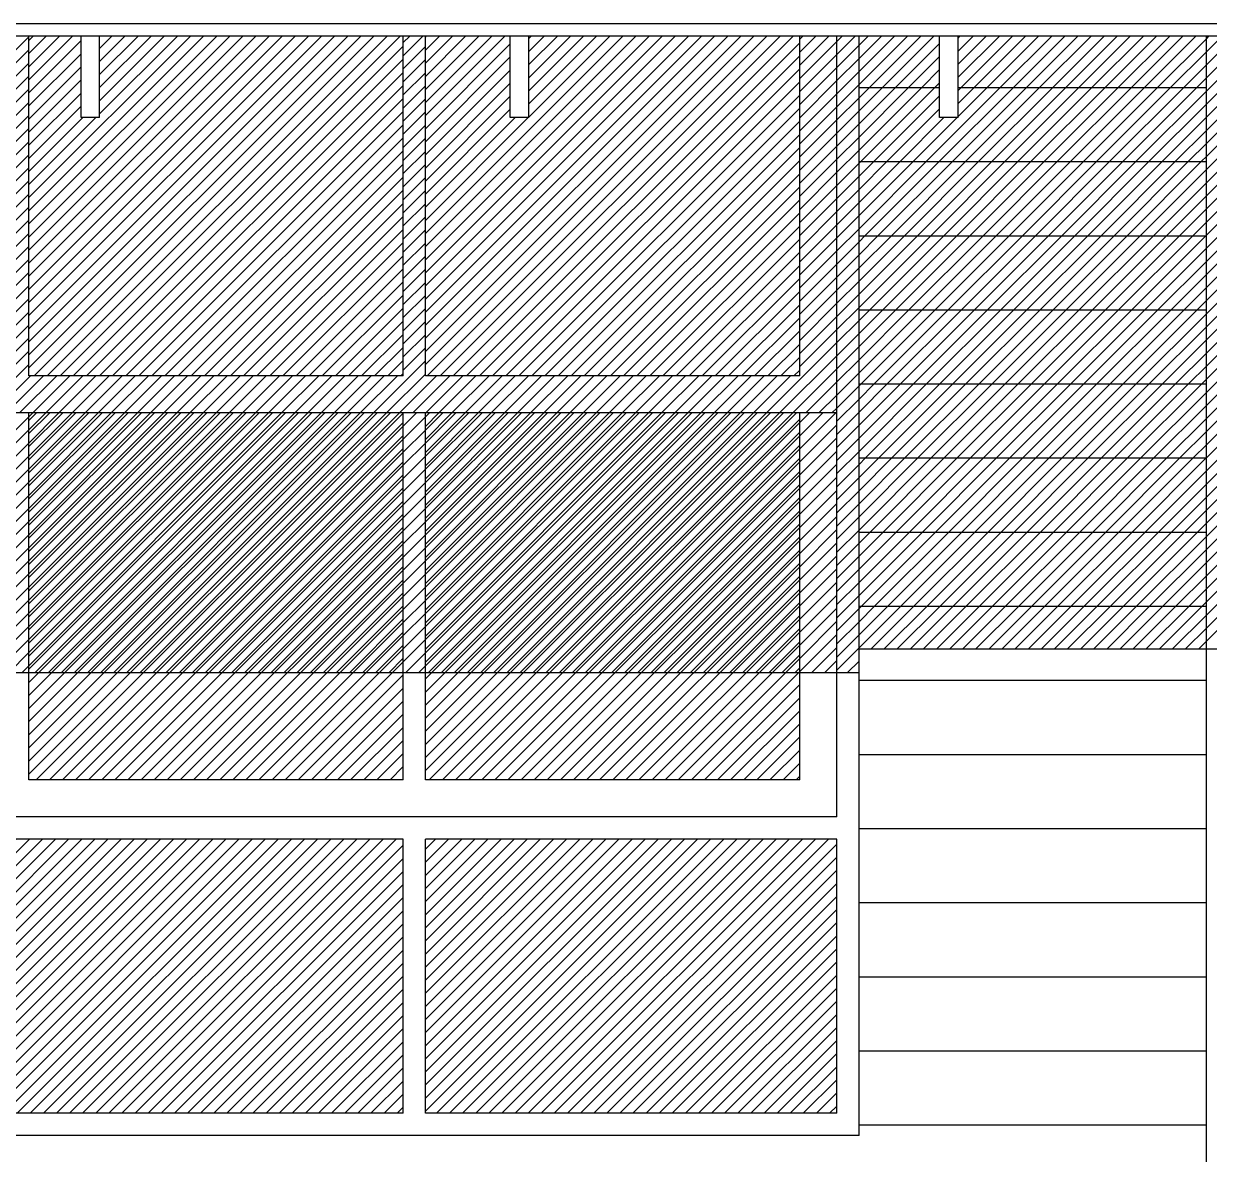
# Model space of a CAD drawing. Extents: x -7 to 226, y -20 to 32.
# Drawn here: x 162.669 to 164.268, y 7.69 to 9.216 of the extents above; entities that cross this region are included whole.
import ezdxf

# ---------------------------------------------------------------- set-up
doc = ezdxf.new("R2010")
doc.units = 0
doc.header["$LTSCALE"] = 20
doc.layers.get('0').update_dxf_attribs({"linetype": 'CONTINUOUS'})
for name, color, linetype in [('DIM', 244, 'CONTINUOUS'), ('MADEIRAME', 244, 'CONTINUOUS'), ('PAREDE', 250, 'CONTINUOUS'), ('TELHADO', 1, 'CONTINUOUS'), ('VIDROJAN', 252, 'CONTINUOUS'), ('VISTAP', 244, 'CONTINUOUS')]:
    doc.layers.add(name, color=color, linetype=linetype)

# ---------------------------------------------------------------- blocks, each defined once
blk = doc.blocks.new('*X106')
at = {"color": 0, "linetype": 'CONTINUOUS'}
for p, q in [((4.2081, -78.0107), (4.2581, -77.9607)), ((4.7631, -77.9861), (4.7895, -77.9596)), ((4.7631, -77.9684), (4.7719, -77.9596)), ((5.2981, -77.9637), (5.3022, -77.9596)), ((5.2981, -77.9814), (5.3199, -77.9596)), ((5.2981, -77.9991), (5.3375, -77.9596)), ((5.3481, -77.9668), (5.3552, -77.9596)), ((5.3481, -77.9844), (5.3729, -77.9596)), ((5.3781, -77.9721), (5.3906, -77.9596)), ((5.3781, -77.9898), (5.4083, -77.9596)), ((5.3781, -78.0075), (5.4259, -77.9596)), ((5.3781, -78.0252), (5.4436, -77.9596)), ((5.392, -78.0289), (5.4613, -77.9596)), ((5.4096, -78.029), (5.479, -77.9596)), ((5.5117, -77.9623), (5.5143, -77.9596)), ((5.5117, -77.9799), (5.532, -77.9596)), ((5.5117, -77.9976), (5.5497, -77.9596)), ((5.5117, -78.0153), (5.5674, -77.9596)), ((5.5157, -78.029), (5.585, -77.9596)), ((5.5334, -78.029), (5.6027, -77.9596)), ((5.551, -78.029), (5.6204, -77.9596)), ((5.5687, -78.029), (5.6381, -77.9596)), ((5.5864, -78.029), (5.6557, -77.9596)), ((5.6041, -78.029), (5.6734, -77.9596)), ((5.6217, -78.029), (5.6911, -77.9596)), ((5.6394, -78.029), (5.7088, -77.9596)), ((5.6571, -78.029), (5.7265, -77.9596)), ((5.6748, -78.029), (5.7441, -77.9596)), ((5.6924, -78.029), (5.7618, -77.9596)), ((5.7101, -78.029), (5.7795, -77.9596)), ((5.7278, -78.029), (5.7972, -77.9596)), ((5.7455, -78.029), (5.8148, -77.9596)), ((5.7631, -78.029), (5.8325, -77.9596)), ((5.8472, -77.9627), (5.8502, -77.9596)), ((5.8472, -77.9803), (5.8679, -77.9596)), ((5.8472, -77.998), (5.8856, -77.9596)), ((4.7631, -78.0038), (4.7931, -77.9738)), ((5.2981, -78.0168), (5.3481, -77.9668)), ((5.3481, -78.0021), (5.3781, -77.9721)), ((5.4273, -78.029), (5.4867, -77.9696)), ((5.7808, -78.029), (5.8472, -77.9627)), ((5.8472, -78.0157), (5.8972, -77.9657)), ((4.2081, -78.0284), (4.2581, -77.9784)), ((4.7631, -78.0214), (4.7931, -77.9914)), ((5.2981, -78.0344), (5.3481, -77.9844)), ((5.3481, -78.0198), (5.3781, -77.9898)), ((5.445, -78.029), (5.4867, -77.9873)), ((5.7985, -78.029), (5.8472, -77.9803)), ((5.8472, -78.0334), (5.8972, -77.9834)), ((4.2081, -78.0461), (4.2581, -77.9961)), ((4.7631, -78.0391), (4.7931, -78.0091)), ((5.2981, -78.0521), (5.3481, -78.0021)), ((5.3481, -78.0375), (5.3781, -78.0075)), ((5.4627, -78.029), (5.4867, -78.0049)), ((5.8162, -78.029), (5.8472, -77.998)), ((5.8472, -78.0511), (5.8972, -78.0011)), ((4.2081, -78.0638), (4.2581, -78.0138)), ((5.2981, -78.0698), (5.3481, -78.0198)), ((5.3481, -78.0552), (5.3781, -78.0252)), ((5.4803, -78.029), (5.4867, -78.0226)), ((5.8338, -78.029), (5.8472, -78.0157)), ((5.8472, -78.0687), (5.8972, -78.0187)), ((4.2081, -78.0815), (4.2581, -78.0315)), ((4.7631, -78.0568), (4.7931, -78.0268)), ((5.2981, -78.0875), (5.3481, -78.0375)), ((5.3781, -78.0428), (5.392, -78.0289)), ((5.3781, -78.0605), (5.4096, -78.029)), ((5.3781, -78.0782), (5.4273, -78.029)), ((5.3781, -78.0959), (5.445, -78.029)), ((5.3781, -78.1135), (5.4627, -78.029)), ((5.3804, -78.1289), (5.4803, -78.029)), ((5.398, -78.1289), (5.4867, -78.0403)), ((5.4687, -78.129), (5.5687, -78.029)), ((5.4864, -78.129), (5.5864, -78.029)), ((5.5041, -78.129), (5.6041, -78.029)), ((5.5117, -78.033), (5.5157, -78.029)), ((5.5117, -78.0507), (5.5334, -78.029)), ((5.5117, -78.0683), (5.551, -78.029)), ((5.5218, -78.129), (5.6217, -78.029)), ((5.5394, -78.129), (5.6394, -78.029)), ((5.5571, -78.129), (5.6571, -78.029)), ((5.5748, -78.129), (5.6748, -78.029)), ((5.5925, -78.129), (5.6924, -78.029)), ((5.6101, -78.129), (5.7101, -78.029)), ((5.6278, -78.129), (5.7278, -78.029)), ((5.6455, -78.129), (5.7455, -78.029)), ((5.6632, -78.129), (5.7631, -78.029)), ((5.6808, -78.129), (5.7808, -78.029)), ((5.6985, -78.129), (5.7985, -78.029)), ((5.7162, -78.129), (5.8162, -78.029)), ((5.7339, -78.129), (5.8338, -78.029)), ((5.7515, -78.129), (5.8472, -78.0334)), ((5.8472, -78.0864), (5.8972, -78.0364)), ((4.2081, -78.0991), (4.2581, -78.0491)), ((4.7631, -78.0745), (4.7931, -78.0445)), ((5.2981, -78.1052), (5.3481, -78.0552)), ((5.3481, -78.0728), (5.3781, -78.0428)), ((5.7692, -78.129), (5.8472, -78.0511)), ((5.8472, -78.1041), (5.8972, -78.0541)), ((4.2081, -78.1168), (4.2581, -78.0668)), ((4.7631, -78.0921), (4.7931, -78.0621)), ((5.2981, -78.1228), (5.3481, -78.0728)), ((5.3481, -78.0905), (5.3781, -78.0605)), ((5.4157, -78.129), (5.4867, -78.058)), ((5.4334, -78.129), (5.4927, -78.0696)), ((5.4511, -78.129), (5.5104, -78.0696)), ((5.7869, -78.129), (5.8472, -78.0687)), ((5.8472, -78.1218), (5.8972, -78.0718)), ((4.2081, -78.1345), (4.2581, -78.0845)), ((4.7631, -78.1098), (4.7931, -78.0798)), ((5.3481, -78.1082), (5.3781, -78.0782)), ((5.8046, -78.129), (5.8472, -78.0864)), ((4.2081, -78.1522), (4.2581, -78.1022)), ((4.7631, -78.1275), (4.7931, -78.0975)), ((5.2981, -78.1405), (5.3481, -78.0905)), ((5.3481, -78.1259), (5.3781, -78.0959)), ((5.8222, -78.129), (5.8472, -78.1041)), ((5.8472, -78.1394), (5.8972, -78.0894)), ((4.2081, -78.1698), (4.2581, -78.1198)), ((4.7631, -78.1452), (4.7931, -78.1152)), ((5.2981, -78.1582), (5.3481, -78.1082)), ((5.3481, -78.1435), (5.3781, -78.1135)), ((5.8472, -78.1571), (5.8972, -78.1071)), ((4.7631, -78.1629), (4.7931, -78.1329)), ((5.2981, -78.1759), (5.3481, -78.1259)), ((5.3481, -78.1612), (5.3781, -78.1312)), ((5.3781, -78.1312), (5.3804, -78.1289)), ((5.3781, -78.1489), (5.398, -78.1289)), ((5.3781, -78.1666), (5.4157, -78.129)), ((5.3781, -78.1843), (5.4334, -78.129)), ((5.3781, -78.2019), (5.4511, -78.129)), ((5.3781, -78.2196), (5.4687, -78.129)), ((5.3864, -78.2289), (5.4864, -78.129)), ((5.4041, -78.2289), (5.5041, -78.129)), ((5.4218, -78.229), (5.5218, -78.129)), ((5.4395, -78.229), (5.5394, -78.129)), ((5.4571, -78.229), (5.5571, -78.129)), ((5.4748, -78.229), (5.5748, -78.129)), ((5.4925, -78.229), (5.5925, -78.129)), ((5.5102, -78.229), (5.6101, -78.129)), ((5.5278, -78.229), (5.6278, -78.129)), ((5.5455, -78.229), (5.6455, -78.129)), ((5.5632, -78.229), (5.6632, -78.129)), ((5.5808, -78.229), (5.6808, -78.129)), ((5.5985, -78.229), (5.6985, -78.129)), ((5.6162, -78.229), (5.7162, -78.129)), ((5.6339, -78.229), (5.7339, -78.129)), ((5.6515, -78.229), (5.7515, -78.129)), ((5.6692, -78.229), (5.7692, -78.129)), ((5.6869, -78.229), (5.7869, -78.129)), ((5.7046, -78.229), (5.8046, -78.129)), ((5.7222, -78.229), (5.8222, -78.129)), ((5.7399, -78.229), (5.8399, -78.129)), ((5.8399, -78.129), (5.8472, -78.1218)), ((5.8472, -78.1748), (5.8972, -78.1248)), ((4.2081, -78.1875), (4.2581, -78.1375)), ((4.7631, -78.1805), (4.7931, -78.1505)), ((5.2981, -78.1935), (5.3481, -78.1435)), ((5.3481, -78.1789), (5.3781, -78.1489)), ((5.7576, -78.229), (5.8472, -78.1394)), ((5.8472, -78.1925), (5.8972, -78.1425)), ((4.2081, -78.2052), (4.2581, -78.1552)), ((4.7631, -78.1982), (4.7931, -78.1682)), ((5.2981, -78.2112), (5.3481, -78.1612)), ((5.3481, -78.1966), (5.3781, -78.1666)), ((5.7753, -78.229), (5.8472, -78.1571)), ((5.8472, -78.2102), (5.8972, -78.1602)), ((4.2081, -78.2229), (4.2581, -78.1729)), ((5.2981, -78.2289), (5.3481, -78.1789)), ((5.3481, -78.2143), (5.3781, -78.1843)), ((5.7929, -78.229), (5.8472, -78.1748)), ((5.8472, -78.2278), (5.8972, -78.1778)), ((4.2081, -78.2406), (4.2581, -78.1906)), ((4.7631, -78.2159), (4.7931, -78.1859)), ((5.2981, -78.2466), (5.3481, -78.1966)), ((5.8106, -78.229), (5.8472, -78.1925)), ((5.8472, -78.2455), (5.8972, -78.1955)), ((4.2081, -78.2582), (4.2581, -78.2082)), ((4.7631, -78.2336), (4.7931, -78.2036)), ((5.2981, -78.2643), (5.3481, -78.2143)), ((5.3481, -78.2319), (5.3781, -78.2019)), ((5.8283, -78.229), (5.8472, -78.2102)), ((5.8472, -78.2632), (5.8972, -78.2132)), ((4.2081, -78.2759), (4.2581, -78.2259)), ((4.7631, -78.2512), (4.7931, -78.2212)), ((5.2981, -78.2819), (5.3481, -78.2319)), ((5.3481, -78.2496), (5.3781, -78.2196)), ((5.3781, -78.2373), (5.3864, -78.2289)), ((5.3781, -78.255), (5.4041, -78.2289)), ((5.3781, -78.2726), (5.4218, -78.229)), ((5.3781, -78.2903), (5.4395, -78.229)), ((5.3781, -78.308), (5.4571, -78.229)), ((5.3781, -78.3257), (5.4748, -78.229)), ((5.3925, -78.3289), (5.4925, -78.229)), ((5.4102, -78.329), (5.5102, -78.229)), ((5.4278, -78.329), (5.5278, -78.229)), ((5.4455, -78.329), (5.5455, -78.229)), ((5.4632, -78.329), (5.5632, -78.229)), ((5.4809, -78.329), (5.5808, -78.229)), ((5.4985, -78.329), (5.5985, -78.229)), ((5.5162, -78.329), (5.6162, -78.229)), ((5.5339, -78.329), (5.6339, -78.229)), ((5.5516, -78.329), (5.6515, -78.229)), ((5.5692, -78.329), (5.6692, -78.229)), ((5.5869, -78.329), (5.6869, -78.229)), ((5.6046, -78.329), (5.7046, -78.229)), ((5.6223, -78.329), (5.7222, -78.229)), ((5.6399, -78.329), (5.7399, -78.229)), ((5.6576, -78.329), (5.7576, -78.229)), ((5.6753, -78.329), (5.7753, -78.229)), ((5.693, -78.329), (5.7929, -78.229)), ((5.7106, -78.329), (5.8106, -78.229)), ((5.7283, -78.329), (5.8283, -78.229)), ((5.746, -78.329), (5.846, -78.229)), ((5.846, -78.229), (5.8472, -78.2278)), ((5.8472, -78.2809), (5.8972, -78.2309)), ((4.2081, -78.2936), (4.2581, -78.2436)), ((4.7631, -78.2689), (4.7931, -78.2389)), ((5.3481, -78.2673), (5.3781, -78.2373)), ((5.7637, -78.329), (5.8472, -78.2455)), ((5.8472, -78.2985), (5.8972, -78.2485)), ((4.2081, -78.3113), (4.2581, -78.2613)), ((4.7631, -78.2866), (4.7931, -78.2566)), ((5.2981, -78.2996), (5.3481, -78.2496)), ((5.3481, -78.285), (5.3781, -78.255)), ((5.7813, -78.329), (5.8472, -78.2632)), ((4.2081, -78.3289), (4.2581, -78.2789)), ((4.7631, -78.3043), (4.7931, -78.2743)), ((5.2981, -78.3173), (5.3481, -78.2673)), ((5.3481, -78.3026), (5.3781, -78.2726)), ((5.799, -78.329), (5.8472, -78.2809)), ((5.8472, -78.3162), (5.8972, -78.2662)), ((4.2081, -78.3466), (4.2581, -78.2966)), ((4.7631, -78.322), (4.7931, -78.292)), ((5.2981, -78.335), (5.3481, -78.285)), ((5.3481, -78.3203), (5.3781, -78.2903)), ((5.8472, -78.3339), (5.8972, -78.2839)), ((4.7631, -78.3396), (4.7931, -78.3096)), ((5.2981, -78.3526), (5.3481, -78.3026)), ((5.3481, -78.338), (5.3781, -78.308)), ((5.8167, -78.329), (5.8472, -78.2985)), ((5.8472, -78.3516), (5.8972, -78.3016)), ((4.2081, -78.3643), (4.2581, -78.3143)), ((4.7631, -78.3573), (4.7931, -78.3273)), ((5.2981, -78.3703), (5.3481, -78.3203)), ((5.3481, -78.3557), (5.3781, -78.3257)), ((5.3781, -78.3433), (5.3925, -78.3289)), ((5.3781, -78.361), (5.4102, -78.329)), ((5.3781, -78.3787), (5.4278, -78.329)), ((5.3781, -78.3964), (5.4455, -78.329)), ((5.3781, -78.4141), (5.4632, -78.329)), ((5.3809, -78.4289), (5.4809, -78.329)), ((5.3986, -78.4289), (5.4985, -78.329)), ((5.4162, -78.429), (5.5162, -78.329)), ((5.4339, -78.429), (5.5339, -78.329)), ((5.4516, -78.429), (5.5516, -78.329)), ((5.4693, -78.429), (5.5692, -78.329)), ((5.4869, -78.429), (5.5869, -78.329)), ((5.5046, -78.429), (5.6046, -78.329)), ((5.5223, -78.429), (5.6223, -78.329)), ((5.54, -78.429), (5.6399, -78.329)), ((5.5576, -78.429), (5.6576, -78.329)), ((5.5753, -78.429), (5.6753, -78.329)), ((5.593, -78.429), (5.693, -78.329)), ((5.6107, -78.429), (5.7106, -78.329)), ((5.6283, -78.429), (5.7283, -78.329)), ((5.646, -78.429), (5.746, -78.329)), ((5.6637, -78.429), (5.7637, -78.329)), ((5.6814, -78.429), (5.7813, -78.329)), ((5.699, -78.429), (5.799, -78.329)), ((5.7167, -78.429), (5.8167, -78.329)), ((5.7344, -78.429), (5.8344, -78.329)), ((5.8344, -78.329), (5.8472, -78.3162)), ((5.8472, -78.3693), (5.8972, -78.3193)), ((4.2081, -78.382), (4.2581, -78.332)), ((4.7631, -78.375), (4.7931, -78.345)), ((5.2981, -78.388), (5.3481, -78.338)), ((5.3481, -78.3733), (5.3781, -78.3433)), ((5.752, -78.429), (5.8472, -78.3339)), ((5.8472, -78.3869), (5.8972, -78.3369)), ((4.2081, -78.3997), (4.2581, -78.3497)), ((5.2981, -78.4057), (5.3481, -78.3557)), ((5.3481, -78.391), (5.3781, -78.361)), ((5.7697, -78.429), (5.8472, -78.3516)), ((5.8472, -78.4046), (5.8972, -78.3546)), ((4.2081, -78.4173), (4.2581, -78.3673)), ((4.7631, -78.3927), (4.7931, -78.3627)), ((5.2532, -78.4682), (5.3481, -78.3733)), ((5.7874, -78.429), (5.8472, -78.3693)), ((5.8472, -78.4223), (5.8972, -78.3723)), ((4.2081, -78.435), (4.2581, -78.385)), ((4.7631, -78.4103), (4.7931, -78.3803)), ((5.2709, -78.4682), (5.3481, -78.391)), ((5.3481, -78.4087), (5.3781, -78.3787)), ((5.8051, -78.429), (5.8472, -78.3869)), ((5.8472, -78.44), (5.8972, -78.39)), ((4.2081, -78.4527), (4.2581, -78.4027)), ((4.7229, -78.4682), (4.7931, -78.398)), ((5.2886, -78.4682), (5.3481, -78.4087)), ((5.3481, -78.4264), (5.3781, -78.3964)), ((5.8227, -78.429), (5.8472, -78.4046)), ((5.8472, -78.4576), (5.8972, -78.4076)), ((4.2102, -78.4682), (4.2602, -78.4182)), ((4.2279, -78.4682), (4.2779, -78.4182)), ((4.2456, -78.4682), (4.2956, -78.4182)), ((4.2633, -78.4682), (4.3133, -78.4182)), ((4.2809, -78.4682), (4.3309, -78.4182)), ((4.2986, -78.4682), (4.3486, -78.4182)), ((4.3163, -78.4682), (4.3663, -78.4182)), ((4.334, -78.4682), (4.384, -78.4182)), ((4.3516, -78.4682), (4.4016, -78.4182)), ((4.3693, -78.4682), (4.4193, -78.4182)), ((4.387, -78.4682), (4.437, -78.4182)), ((4.4047, -78.4682), (4.4547, -78.4182)), ((4.4223, -78.4682), (4.4723, -78.4182)), ((4.44, -78.4682), (4.49, -78.4182)), ((4.4577, -78.4682), (4.5077, -78.4182)), ((4.4754, -78.4682), (4.5254, -78.4182)), ((4.4931, -78.4682), (4.5431, -78.4182)), ((4.5107, -78.4682), (4.5607, -78.4182)), ((4.5284, -78.4682), (4.5784, -78.4182)), ((4.5461, -78.4682), (4.5961, -78.4182)), ((4.5638, -78.4682), (4.6138, -78.4182)), ((4.5814, -78.4682), (4.6314, -78.4182)), ((4.5991, -78.4682), (4.6491, -78.4182)), ((4.6168, -78.4682), (4.6668, -78.4182)), ((4.6345, -78.4682), (4.6845, -78.4182)), ((4.6522, -78.4682), (4.7022, -78.4182)), ((4.6698, -78.4682), (4.7198, -78.4182)), ((4.6875, -78.4682), (4.7375, -78.4182)), ((4.7052, -78.4682), (4.7552, -78.4182)), ((4.7405, -78.4682), (4.7931, -78.4157)), ((4.7582, -78.4682), (4.8082, -78.4182)), ((4.7759, -78.4682), (4.8259, -78.4182)), ((4.7936, -78.4682), (4.8436, -78.4182)), ((4.8113, -78.4682), (4.8613, -78.4182)), ((4.8289, -78.4682), (4.8789, -78.4182)), ((4.8466, -78.4682), (4.8966, -78.4182)), ((4.8643, -78.4682), (4.9143, -78.4182)), ((4.882, -78.4682), (4.932, -78.4182)), ((4.8996, -78.4682), (4.9496, -78.4182)), ((4.9173, -78.4682), (4.9673, -78.4182)), ((4.935, -78.4682), (4.985, -78.4182)), ((4.9527, -78.4682), (5.0027, -78.4182)), ((4.9704, -78.4682), (5.0204, -78.4182)), ((4.988, -78.4682), (5.038, -78.4182)), ((5.0057, -78.4682), (5.0557, -78.4182)), ((5.0234, -78.4682), (5.0734, -78.4182)), ((5.0411, -78.4682), (5.0911, -78.4182)), ((5.0587, -78.4682), (5.1087, -78.4182)), ((5.0764, -78.4682), (5.1264, -78.4182)), ((5.0941, -78.4682), (5.1441, -78.4182)), ((5.1118, -78.4682), (5.1618, -78.4182)), ((5.1295, -78.4682), (5.1795, -78.4182)), ((5.1471, -78.4682), (5.1971, -78.4182)), ((5.1648, -78.4682), (5.2148, -78.4182)), ((5.1825, -78.4682), (5.2325, -78.4182)), ((5.2002, -78.4682), (5.2502, -78.4182)), ((5.2178, -78.4682), (5.2678, -78.4182)), ((5.2355, -78.4682), (5.2855, -78.4182)), ((5.3481, -78.4441), (5.3781, -78.4141)), ((5.8404, -78.429), (5.8472, -78.4223)), ((5.3062, -78.4682), (5.3481, -78.4264)), ((5.3481, -78.4617), (5.3781, -78.4317)), ((5.3781, -78.4317), (5.3809, -78.4289)), ((5.3781, -78.4494), (5.3986, -78.4289)), ((5.3781, -78.4671), (5.4162, -78.429)), ((5.3781, -78.4848), (5.4339, -78.429)), ((5.3781, -78.5024), (5.4516, -78.429)), ((5.3781, -78.5201), (5.4693, -78.429)), ((5.387, -78.5289), (5.4869, -78.429)), ((5.4046, -78.5289), (5.5046, -78.429)), ((5.4223, -78.529), (5.5223, -78.429)), ((5.44, -78.529), (5.54, -78.429)), ((5.4576, -78.529), (5.5576, -78.429)), ((5.4753, -78.529), (5.5753, -78.429)), ((5.493, -78.529), (5.593, -78.429)), ((5.5107, -78.529), (5.6107, -78.429)), ((5.5283, -78.529), (5.6283, -78.429)), ((5.546, -78.529), (5.646, -78.429)), ((5.5637, -78.529), (5.6637, -78.429)), ((5.5814, -78.529), (5.6814, -78.429)), ((5.599, -78.529), (5.699, -78.429)), ((5.6167, -78.529), (5.7167, -78.429)), ((5.6344, -78.529), (5.7344, -78.429)), ((5.6521, -78.529), (5.752, -78.429)), ((5.6697, -78.529), (5.7697, -78.429)), ((5.6874, -78.529), (5.7874, -78.429)), ((5.7051, -78.529), (5.8051, -78.429)), ((5.7228, -78.529), (5.8227, -78.429)), ((5.7404, -78.529), (5.8404, -78.429)), ((5.7581, -78.529), (5.8472, -78.44)), ((5.8472, -78.4753), (5.8972, -78.4253)), ((5.3239, -78.4682), (5.3481, -78.4441)), ((5.3481, -78.4794), (5.3781, -78.4494)), ((5.8472, -78.493), (5.8972, -78.443)), ((4.2581, -78.8093), (4.5991, -78.4682)), ((4.2581, -78.7916), (4.5814, -78.4682)), ((4.2581, -78.7739), (4.5638, -78.4682)), ((4.2581, -78.7562), (4.5461, -78.4682)), ((4.2581, -78.7386), (4.5284, -78.4682)), ((4.2581, -78.7209), (4.5107, -78.4682)), ((4.2581, -78.7032), (4.4931, -78.4682)), ((4.2581, -78.6855), (4.4754, -78.4682)), ((4.2581, -78.6679), (4.4577, -78.4682)), ((4.2581, -78.6502), (4.44, -78.4682)), ((4.2581, -78.6325), (4.4223, -78.4682)), ((4.2581, -78.6148), (4.4047, -78.4682)), ((4.2581, -78.5971), (4.387, -78.4682)), ((4.2581, -78.5795), (4.3693, -78.4682)), ((4.2581, -78.5618), (4.3516, -78.4682)), ((4.2581, -78.5441), (4.334, -78.4682)), ((4.2581, -78.5264), (4.3163, -78.4682)), ((4.2581, -78.5088), (4.2986, -78.4682)), ((4.2581, -78.4911), (4.2809, -78.4682)), ((4.2581, -78.4734), (4.2633, -78.4682)), ((4.2663, -78.8188), (4.6168, -78.4682)), ((4.2839, -78.8188), (4.6345, -78.4682)), ((4.3016, -78.8188), (4.6522, -78.4682)), ((4.3193, -78.8188), (4.6698, -78.4682)), ((4.337, -78.8188), (4.6875, -78.4682)), ((4.3546, -78.8188), (4.7052, -78.4682)), ((4.3723, -78.8188), (4.7229, -78.4682)), ((4.39, -78.8188), (4.7405, -78.4682)), ((4.4077, -78.8188), (4.7582, -78.4682)), ((4.7931, -78.4687), (4.7936, -78.4682)), ((4.7931, -78.4864), (4.8113, -78.4682)), ((4.7931, -78.5041), (4.8289, -78.4682)), ((4.7931, -78.5218), (4.8466, -78.4682)), ((4.7931, -78.5394), (4.8643, -78.4682)), ((4.7931, -78.5571), (4.882, -78.4682)), ((4.7931, -78.5748), (4.8996, -78.4682)), ((4.7931, -78.5925), (4.9173, -78.4682)), ((4.7931, -78.6102), (4.935, -78.4682)), ((4.7931, -78.6278), (4.9527, -78.4682)), ((4.7931, -78.6455), (4.9704, -78.4682)), ((4.7931, -78.6632), (4.988, -78.4682)), ((4.7931, -78.6809), (5.0057, -78.4682)), ((4.7931, -78.6985), (5.0234, -78.4682)), ((4.7931, -78.7162), (5.0411, -78.4682)), ((4.7931, -78.7339), (5.0587, -78.4682)), ((4.7931, -78.7516), (5.0764, -78.4682)), ((4.7931, -78.7693), (5.0941, -78.4682)), ((4.7931, -78.7869), (5.1118, -78.4682)), ((4.7931, -78.8046), (5.1295, -78.4682)), ((4.7966, -78.8188), (5.1471, -78.4682)), ((4.8143, -78.8188), (5.1648, -78.4682)), ((4.8319, -78.8188), (5.1825, -78.4682)), ((4.8496, -78.8188), (5.2002, -78.4682)), ((4.8673, -78.8188), (5.2178, -78.4682)), ((4.885, -78.8188), (5.2355, -78.4682)), ((4.9027, -78.8188), (5.2532, -78.4682)), ((4.9203, -78.8188), (5.2709, -78.4682)), ((4.938, -78.8188), (5.2886, -78.4682)), ((5.3416, -78.4682), (5.3481, -78.4617)), ((5.3481, -78.4971), (5.3781, -78.4671)), ((5.7758, -78.529), (5.8472, -78.4576)), ((5.8472, -78.5107), (5.8972, -78.4607)), ((4.2081, -78.5234), (4.2581, -78.4734)), ((4.4254, -78.8188), (4.7631, -78.4811)), ((4.9557, -78.8188), (5.2981, -78.4764)), ((5.3481, -78.5148), (5.3781, -78.4848)), ((5.7935, -78.529), (5.8472, -78.4753)), ((5.8472, -78.5284), (5.8972, -78.4784)), ((4.2081, -78.5411), (4.2581, -78.4911)), ((4.443, -78.8188), (4.7631, -78.4987)), ((4.9734, -78.8188), (5.2981, -78.4941)), ((5.3481, -78.5324), (5.3781, -78.5024)), ((5.8111, -78.529), (5.8472, -78.493)), ((5.8472, -78.546), (5.8972, -78.496)), ((4.2081, -78.5588), (4.2581, -78.5088)), ((4.4607, -78.8188), (4.7631, -78.5164)), ((4.991, -78.8188), (5.2981, -78.5117)), ((5.3481, -78.5501), (5.3781, -78.5201)), ((5.8288, -78.529), (5.8472, -78.5107)), ((5.8472, -78.5637), (5.8972, -78.5137)), ((4.2081, -78.5764), (4.2581, -78.5264)), ((4.4784, -78.8188), (4.7631, -78.5341)), ((5.0087, -78.8188), (5.2981, -78.5294)), ((5.3781, -78.5378), (5.387, -78.5289)), ((5.3781, -78.5555), (5.4046, -78.5289)), ((5.3781, -78.5732), (5.4223, -78.529)), ((5.3781, -78.5908), (5.44, -78.529)), ((5.3781, -78.6085), (5.4576, -78.529)), ((5.3781, -78.6262), (5.4753, -78.529)), ((5.393, -78.6289), (5.493, -78.529)), ((5.4107, -78.629), (5.5107, -78.529)), ((5.4284, -78.629), (5.5283, -78.529)), ((5.446, -78.629), (5.546, -78.529)), ((5.4637, -78.629), (5.5637, -78.529)), ((5.4814, -78.629), (5.5814, -78.529)), ((5.4991, -78.629), (5.599, -78.529)), ((5.5167, -78.629), (5.6167, -78.529)), ((5.5344, -78.629), (5.6344, -78.529)), ((5.5521, -78.629), (5.6521, -78.529)), ((5.5698, -78.629), (5.6697, -78.529)), ((5.5874, -78.629), (5.6874, -78.529)), ((5.6051, -78.629), (5.7051, -78.529)), ((5.6228, -78.629), (5.7228, -78.529)), ((5.6405, -78.629), (5.7404, -78.529)), ((5.6581, -78.629), (5.7581, -78.529)), ((5.6758, -78.629), (5.7758, -78.529)), ((5.6935, -78.629), (5.7935, -78.529)), ((5.7112, -78.629), (5.8111, -78.529)), ((5.7288, -78.629), (5.8288, -78.529)), ((5.7465, -78.629), (5.8465, -78.529)), ((5.8465, -78.529), (5.8472, -78.5284)), ((5.8472, -78.5814), (5.8972, -78.5314)), ((4.2081, -78.5941), (4.2581, -78.5441)), ((4.4961, -78.8188), (4.7631, -78.5518)), ((5.0264, -78.8188), (5.2981, -78.5471)), ((5.3481, -78.5678), (5.3781, -78.5378)), ((5.7642, -78.629), (5.8472, -78.546)), ((5.8472, -78.5991), (5.8972, -78.5491)), ((4.2081, -78.6118), (4.2581, -78.5618)), ((5.0441, -78.8188), (5.2981, -78.5648)), ((5.3481, -78.5855), (5.3781, -78.5555)), ((5.7819, -78.629), (5.8472, -78.5637)), ((5.8472, -78.6167), (5.8972, -78.5667)), ((4.2081, -78.6295), (4.2581, -78.5795)), ((4.5137, -78.8188), (4.7631, -78.5694)), ((5.0618, -78.8188), (5.2981, -78.5824)), ((5.3481, -78.6032), (5.3781, -78.5732)), ((5.7995, -78.629), (5.8472, -78.5814)), ((5.8472, -78.6344), (5.8972, -78.5844)), ((4.2081, -78.6471), (4.2581, -78.5971)), ((4.5314, -78.8188), (4.7631, -78.5871)), ((5.0794, -78.8188), (5.2981, -78.6001)), ((5.3481, -78.6208), (5.3781, -78.5908)), ((5.8172, -78.629), (5.8472, -78.5991)), ((4.2081, -78.6648), (4.2581, -78.6148)), ((4.5491, -78.8188), (4.7631, -78.6048)), ((5.3481, -78.6385), (5.3781, -78.6085)), ((5.8349, -78.629), (5.8472, -78.6167)), ((5.8472, -78.6521), (5.8972, -78.6021)), ((4.2081, -78.6825), (4.2581, -78.6325)), ((4.5668, -78.8188), (4.7631, -78.6225)), ((5.0971, -78.8188), (5.2981, -78.6178)), ((5.3481, -78.6562), (5.3781, -78.6262)), ((5.3781, -78.6439), (5.393, -78.6289)), ((5.3781, -78.6615), (5.4107, -78.629)), ((5.3781, -78.6792), (5.4284, -78.629)), ((5.3781, -78.6969), (5.446, -78.629)), ((5.3781, -78.7146), (5.4637, -78.629)), ((5.3814, -78.7289), (5.4814, -78.629)), ((5.3991, -78.7289), (5.4991, -78.629)), ((5.4168, -78.729), (5.5167, -78.629)), ((5.4344, -78.729), (5.5344, -78.629)), ((5.4521, -78.729), (5.5521, -78.629)), ((5.4698, -78.729), (5.5698, -78.629)), ((5.4875, -78.729), (5.5874, -78.629)), ((5.5051, -78.729), (5.6051, -78.629)), ((5.5228, -78.729), (5.6228, -78.629)), ((5.5405, -78.729), (5.6405, -78.629)), ((5.5582, -78.729), (5.6581, -78.629)), ((5.5758, -78.729), (5.6758, -78.629)), ((5.5935, -78.729), (5.6935, -78.629)), ((5.6112, -78.729), (5.7112, -78.629)), ((5.6288, -78.729), (5.7288, -78.629)), ((5.6465, -78.729), (5.7465, -78.629)), ((5.6642, -78.729), (5.7642, -78.629)), ((5.6819, -78.729), (5.7819, -78.629)), ((5.6995, -78.729), (5.7995, -78.629)), ((5.7172, -78.729), (5.8172, -78.629)), ((5.7349, -78.729), (5.8349, -78.629)), ((5.8472, -78.6698), (5.8972, -78.6198)), ((4.5845, -78.8188), (4.7631, -78.6402)), ((5.1148, -78.8188), (5.2981, -78.6355)), ((5.3481, -78.6739), (5.3781, -78.6439)), ((5.7526, -78.729), (5.8472, -78.6344)), ((5.8472, -78.6875), (5.8972, -78.6375)), ((4.2081, -78.7002), (4.2581, -78.6502)), ((4.6021, -78.8188), (4.7631, -78.6578)), ((5.1325, -78.8188), (5.2981, -78.6532)), ((5.3481, -78.6915), (5.3781, -78.6615)), ((5.7702, -78.729), (5.8472, -78.6521)), ((5.8472, -78.7051), (5.8972, -78.6551)), ((4.2081, -78.7179), (4.2581, -78.6679)), ((4.6198, -78.8188), (4.7631, -78.6755)), ((5.1501, -78.8188), (5.2981, -78.6708)), ((5.3481, -78.7092), (5.3781, -78.6792)), ((5.7879, -78.729), (5.8472, -78.6698)), ((5.8472, -78.7228), (5.8972, -78.6728)), ((4.2081, -78.7355), (4.2581, -78.6855)), ((4.6375, -78.8188), (4.7631, -78.6932)), ((5.1678, -78.8188), (5.2981, -78.6885)), ((5.3481, -78.7269), (5.3781, -78.6969)), ((5.8056, -78.729), (5.8472, -78.6875)), ((5.8472, -78.7405), (5.8972, -78.6905)), ((4.2081, -78.7532), (4.2581, -78.7032)), ((4.6552, -78.8188), (4.7631, -78.7109)), ((5.1855, -78.8188), (5.2981, -78.7062)), ((5.8233, -78.729), (5.8472, -78.7051)), ((5.8472, -78.7582), (5.8972, -78.7082)), ((4.2081, -78.7709), (4.2581, -78.7209)), ((4.6728, -78.8188), (4.7631, -78.7285)), ((5.2032, -78.8188), (5.2981, -78.7239)), ((5.3481, -78.7446), (5.3781, -78.7146)), ((5.3781, -78.7323), (5.3814, -78.7289)), ((5.3781, -78.7499), (5.3991, -78.7289)), ((5.3781, -78.7676), (5.4168, -78.729)), ((5.3781, -78.7853), (5.4344, -78.729)), ((5.394, -78.7871), (5.4521, -78.729)), ((5.4116, -78.7871), (5.4698, -78.729)), ((5.4293, -78.7871), (5.4875, -78.729)), ((5.447, -78.7871), (5.5051, -78.729)), ((5.4647, -78.7871), (5.5228, -78.729)), ((5.4824, -78.7871), (5.5405, -78.729)), ((5.5, -78.7871), (5.5582, -78.729)), ((5.5177, -78.7871), (5.5758, -78.729)), ((5.5354, -78.7871), (5.5935, -78.729)), ((5.5531, -78.7871), (5.6112, -78.729)), ((5.5707, -78.7871), (5.6288, -78.729)), ((5.5884, -78.7871), (5.6465, -78.729)), ((5.6061, -78.7871), (5.6642, -78.729)), ((5.6238, -78.7871), (5.6819, -78.729)), ((5.6415, -78.7871), (5.6995, -78.729)), ((5.6591, -78.7871), (5.7172, -78.729)), ((5.6768, -78.7871), (5.7349, -78.729)), ((5.6945, -78.7871), (5.7526, -78.729)), ((5.7122, -78.7871), (5.7702, -78.729)), ((5.7298, -78.7871), (5.7879, -78.729)), ((5.7475, -78.7871), (5.8056, -78.729)), ((5.7652, -78.7871), (5.8233, -78.729)), ((5.7829, -78.7871), (5.8409, -78.729)), ((5.8409, -78.729), (5.8472, -78.7228)), ((5.8472, -78.7758), (5.8972, -78.7258)), ((4.2081, -78.7886), (4.2581, -78.7386)), ((5.2209, -78.8188), (5.2981, -78.7415)), ((5.3481, -78.7623), (5.3781, -78.7323)), ((5.8006, -78.7871), (5.8472, -78.7405)), ((4.2081, -78.8062), (4.2581, -78.7562)), ((4.6905, -78.8188), (4.7631, -78.7462)), ((5.2385, -78.8188), (5.2981, -78.7592)), ((5.3481, -78.7799), (5.3781, -78.7499)), ((5.8182, -78.7871), (5.8472, -78.7582)), ((4.2132, -78.8188), (4.2581, -78.7739)), ((4.7082, -78.8188), (4.7631, -78.7639)), ((5.2562, -78.8188), (5.2981, -78.7769)), ((5.3481, -78.7976), (5.3781, -78.7676)), ((5.8359, -78.7871), (5.8472, -78.7758)), ((4.2309, -78.8188), (4.2581, -78.7916)), ((4.7259, -78.8188), (4.7631, -78.7816)), ((5.3481, -78.8153), (5.3781, -78.7853)), ((4.7436, -78.8188), (4.7631, -78.7993)), ((5.2739, -78.8188), (5.2981, -78.7946)), ((5.3623, -78.8188), (5.3781, -78.803)), ((4.2486, -78.8188), (4.2581, -78.8093)), ((4.7612, -78.8188), (4.7631, -78.8169)), ((5.2916, -78.8188), (5.2981, -78.8123))]:
    blk.add_line(p, q, dxfattribs=at)
blk = doc.blocks.new('*X85')
at = {"color": 0, "linetype": 'CONTINUOUS'}
for p, q in [((2.5918, -56.1157), (2.6095, -56.0981)), ((2.5918, -56.1334), (2.6218, -56.1034)), ((3.1268, -56.111), (3.1398, -56.0981)), ((3.1268, -56.1287), (3.1575, -56.0981)), ((3.1268, -56.1464), (3.1751, -56.0981)), ((2.5918, -56.1511), (2.6218, -56.1211)), ((3.1268, -56.1641), (3.1768, -56.1141)), ((2.5918, -56.1687), (2.6218, -56.1387)), ((3.1268, -56.1817), (3.1768, -56.1317)), ((2.5918, -56.1864), (2.6218, -56.1564)), ((3.1268, -56.1994), (3.1768, -56.1494)), ((2.5918, -56.2041), (2.6218, -56.1741)), ((3.1268, -56.2171), (3.1768, -56.1671)), ((3.1268, -56.2348), (3.1768, -56.1848)), ((2.5918, -56.2218), (2.6218, -56.1918)), ((3.1268, -56.2525), (3.1768, -56.2025)), ((2.5918, -56.2394), (2.6218, -56.2094)), ((3.1268, -56.2701), (3.1768, -56.2201)), ((2.5918, -56.2571), (2.6218, -56.2271)), ((3.1268, -56.2878), (3.1768, -56.2378)), ((2.5918, -56.2748), (2.6218, -56.2448)), ((3.1268, -56.3055), (3.1768, -56.2555)), ((2.5918, -56.2925), (2.6218, -56.2625)), ((2.5918, -56.3102), (2.6218, -56.2802)), ((3.1268, -56.3232), (3.1768, -56.2732)), ((2.5918, -56.3278), (2.6218, -56.2978)), ((3.1268, -56.3408), (3.1768, -56.2908)), ((2.5918, -56.3455), (2.6218, -56.3155)), ((3.1268, -56.3585), (3.1768, -56.3085)), ((2.5918, -56.3632), (2.6218, -56.3332)), ((3.1268, -56.3762), (3.1768, -56.3262)), ((2.5918, -56.3809), (2.6218, -56.3509)), ((3.1268, -56.3939), (3.1768, -56.3439)), ((3.1268, -56.4116), (3.1768, -56.3616)), ((2.5918, -56.3985), (2.6218, -56.3685)), ((3.1268, -56.4292), (3.1768, -56.3792)), ((2.5918, -56.4162), (2.6218, -56.3862)), ((3.1268, -56.4469), (3.1768, -56.3969)), ((2.5918, -56.4339), (2.6218, -56.4039)), ((3.1428, -56.4486), (3.1768, -56.4146)), ((2.5948, -56.4486), (2.6218, -56.4216)), ((2.6125, -56.4486), (2.6218, -56.4393)), ((3.1605, -56.4486), (3.1768, -56.4323))]:
    blk.add_line(p, q, dxfattribs=at)
blk = doc.blocks.new('*X89')
at = {"color": 0, "linetype": 'CONTINUOUS'}
for p, q in [((2.0868, -56.0373), (2.5347, -55.5895)), ((2.0868, -56.0197), (2.517, -55.5895)), ((2.0868, -56.002), (2.4993, -55.5895)), ((2.0868, -55.9843), (2.4817, -55.5895)), ((2.0868, -55.9666), (2.464, -55.5895)), ((2.0868, -55.949), (2.4463, -55.5895)), ((2.0868, -55.9313), (2.4286, -55.5895)), ((2.0868, -55.9136), (2.411, -55.5895)), ((2.0868, -55.8959), (2.3933, -55.5895)), ((2.0868, -55.8782), (2.3756, -55.5895)), ((2.0868, -55.8606), (2.3579, -55.5895)), ((2.0868, -55.8429), (2.3403, -55.5895)), ((2.0868, -55.8252), (2.3226, -55.5895)), ((2.0868, -55.8075), (2.3049, -55.5895)), ((2.0868, -55.6484), (2.1458, -55.5895)), ((2.0868, -55.6308), (2.1281, -55.5895)), ((2.0868, -55.6131), (2.1104, -55.5895)), ((2.0868, -55.5954), (2.0928, -55.5895)), ((2.0868, -55.6661), (2.1573, -55.5956)), ((2.0938, -56.0481), (2.5524, -55.5895)), ((2.1114, -56.0481), (2.5701, -55.5895)), ((2.1291, -56.0481), (2.5877, -55.5895)), ((2.1823, -55.6944), (2.2872, -55.5895)), ((2.1823, -55.6767), (2.2695, -55.5895)), ((2.1823, -55.659), (2.2519, -55.5895)), ((2.1823, -55.6413), (2.2342, -55.5895)), ((2.1823, -55.6237), (2.2165, -55.5895)), ((2.1823, -55.606), (2.1988, -55.5895)), ((2.6218, -56.0327), (3.065, -55.5895)), ((2.6218, -56.015), (3.0474, -55.5895)), ((2.6218, -55.9973), (3.0297, -55.5895)), ((2.6218, -55.9796), (3.012, -55.5895)), ((2.6218, -55.962), (2.9943, -55.5895)), ((2.6218, -55.9443), (2.9766, -55.5895)), ((2.6218, -55.9266), (2.959, -55.5895)), ((2.6218, -55.9089), (2.9413, -55.5895)), ((2.6218, -55.8912), (2.9236, -55.5895)), ((2.6218, -55.8736), (2.9059, -55.5895)), ((2.6218, -55.8559), (2.8883, -55.5895)), ((2.6218, -55.6968), (2.7292, -55.5895)), ((2.6218, -55.6791), (2.7115, -55.5895)), ((2.6218, -55.6614), (2.6938, -55.5895)), ((2.6218, -55.6438), (2.6761, -55.5895)), ((2.6218, -55.6261), (2.6584, -55.5895)), ((2.6218, -55.6084), (2.6408, -55.5895)), ((2.6218, -55.5907), (2.6231, -55.5895)), ((2.6241, -56.0481), (3.0827, -55.5895)), ((2.6418, -56.0481), (3.1004, -55.5895)), ((2.6595, -56.0481), (3.1181, -55.5895)), ((2.6771, -56.0481), (3.1268, -55.5984)), ((2.7614, -55.6987), (2.8706, -55.5895)), ((2.7614, -55.681), (2.8529, -55.5895)), ((2.7614, -55.6633), (2.8352, -55.5895)), ((2.7614, -55.6456), (2.8175, -55.5895)), ((2.7614, -55.628), (2.7999, -55.5895)), ((2.7614, -55.6103), (2.7822, -55.5895)), ((2.7614, -55.5926), (2.7645, -55.5895)), ((2.0868, -55.6838), (2.1573, -55.6133)), ((2.1468, -56.0481), (2.5918, -55.6031)), ((2.6218, -55.7145), (2.7364, -55.5999)), ((2.0868, -55.7015), (2.1573, -55.631)), ((2.1645, -56.0481), (2.5918, -55.6207)), ((2.6218, -55.7321), (2.7364, -55.6176)), ((2.6948, -56.0481), (3.1268, -55.6161)), ((2.1822, -56.0481), (2.5918, -55.6384)), ((2.6218, -55.7498), (2.7364, -55.6353)), ((2.7125, -56.0481), (3.1268, -55.6337)), ((2.0868, -55.7191), (2.1573, -55.6487)), ((2.1998, -56.0481), (2.5918, -55.6561)), ((2.6218, -55.7675), (2.7364, -55.653)), ((2.7302, -56.0481), (3.1268, -55.6514)), ((2.0868, -55.7368), (2.1573, -55.6663)), ((2.2175, -56.0481), (2.5918, -55.6738)), ((2.6218, -55.7852), (2.7364, -55.6706)), ((2.7478, -56.0481), (3.1268, -55.6691)), ((2.0868, -55.7545), (2.1573, -55.684)), ((2.2352, -56.0481), (2.5918, -55.6914)), ((2.6218, -55.8029), (2.7364, -55.6883)), ((2.7655, -56.0481), (3.1268, -55.6868)), ((2.0868, -55.7899), (2.1772, -55.6995)), ((2.0868, -55.7722), (2.1595, -55.6995)), ((2.2529, -56.0481), (2.5918, -55.7091)), ((2.6218, -55.8382), (2.7606, -55.6995)), ((2.6218, -55.8205), (2.7429, -55.6995)), ((2.7832, -56.0481), (3.1268, -55.7044)), ((2.2705, -56.0481), (2.5918, -55.7268)), ((2.8009, -56.0481), (3.1268, -55.7221)), ((2.8186, -56.0481), (3.1268, -55.7398)), ((2.2882, -56.0481), (2.5918, -55.7445)), ((2.8362, -56.0481), (3.1268, -55.7575)), ((2.3059, -56.0481), (2.5918, -55.7621)), ((2.8539, -56.0481), (3.1268, -55.7752)), ((2.3236, -56.0481), (2.5918, -55.7798)), ((2.3413, -56.0481), (2.5918, -55.7975)), ((2.8716, -56.0481), (3.1268, -55.7928)), ((2.3589, -56.0481), (2.5918, -55.8152)), ((2.8893, -56.0481), (3.1268, -55.8105)), ((2.3766, -56.0481), (2.5918, -55.8329)), ((2.9069, -56.0481), (3.1268, -55.8282)), ((2.3943, -56.0481), (2.5918, -55.8505)), ((2.9246, -56.0481), (3.1268, -55.8459)), ((2.412, -56.0481), (2.5918, -55.8682)), ((2.9423, -56.0481), (3.1268, -55.8635)), ((2.4296, -56.0481), (2.5918, -55.8859)), ((2.96, -56.0481), (3.1268, -55.8812)), ((2.4473, -56.0481), (2.5918, -55.9036)), ((2.9777, -56.0481), (3.1268, -55.8989)), ((2.9953, -56.0481), (3.1268, -55.9166)), ((2.465, -56.0481), (2.5918, -55.9212)), ((3.013, -56.0481), (3.1268, -55.9343)), ((2.4827, -56.0481), (2.5918, -55.9389)), ((2.5004, -56.0481), (2.5918, -55.9566)), ((3.0307, -56.0481), (3.1268, -55.9519)), ((2.518, -56.0481), (2.5918, -55.9743)), ((3.0484, -56.0481), (3.1268, -55.9696)), ((2.5357, -56.0481), (2.5918, -55.992)), ((3.066, -56.0481), (3.1268, -55.9873)), ((2.5534, -56.0481), (2.5918, -56.0096)), ((3.0837, -56.0481), (3.1268, -56.005)), ((2.5711, -56.0481), (2.5918, -56.0273)), ((3.1014, -56.0481), (3.1268, -56.0226)), ((2.5887, -56.0481), (2.5918, -56.045)), ((3.1191, -56.0481), (3.1268, -56.0403)), ((2.0868, -56.5853), (2.5741, -56.0981)), ((2.0868, -56.5677), (2.5564, -56.0981)), ((2.0868, -56.55), (2.5387, -56.0981)), ((2.0868, -56.5323), (2.5211, -56.0981)), ((2.0868, -56.5146), (2.5034, -56.0981)), ((2.0868, -56.497), (2.4857, -56.0981)), ((2.0868, -56.4793), (2.468, -56.0981)), ((2.0868, -56.4616), (2.4504, -56.0981)), ((2.0868, -56.4439), (2.4327, -56.0981)), ((2.0868, -56.4262), (2.415, -56.0981)), ((2.0868, -56.4086), (2.3973, -56.0981)), ((2.0868, -56.3909), (2.3796, -56.0981)), ((2.0868, -56.3732), (2.362, -56.0981)), ((2.0868, -56.3555), (2.3443, -56.0981)), ((2.0868, -56.3379), (2.3266, -56.0981)), ((2.0868, -56.3202), (2.3089, -56.0981)), ((2.0868, -56.3025), (2.2913, -56.0981)), ((2.0868, -56.2848), (2.2736, -56.0981)), ((2.0868, -56.2671), (2.2559, -56.0981)), ((2.0868, -56.2495), (2.2382, -56.0981)), ((2.0868, -56.2318), (2.2205, -56.0981)), ((2.0868, -56.2141), (2.2029, -56.0981)), ((2.0868, -56.1964), (2.1852, -56.0981)), ((2.0868, -56.1788), (2.1675, -56.0981)), ((2.0868, -56.1611), (2.1498, -56.0981)), ((2.0868, -56.1434), (2.1322, -56.0981)), ((2.0868, -56.1257), (2.1145, -56.0981)), ((2.0868, -56.1081), (2.0968, -56.0981)), ((2.0968, -56.5931), (2.5918, -56.0981)), ((2.6218, -56.2978), (2.8216, -56.0981)), ((2.6218, -56.2802), (2.8039, -56.0981)), ((2.6218, -56.2625), (2.7862, -56.0981)), ((2.6218, -56.2448), (2.7686, -56.0981)), ((2.6218, -56.2271), (2.7509, -56.0981)), ((2.6218, -56.2094), (2.7332, -56.0981)), ((2.6218, -56.1918), (2.7155, -56.0981)), ((2.6218, -56.1741), (2.6978, -56.0981)), ((2.6218, -56.1564), (2.6802, -56.0981)), ((2.6218, -56.1387), (2.6625, -56.0981)), ((2.6218, -56.1211), (2.6448, -56.0981)), ((2.6218, -56.1034), (2.6271, -56.0981)), ((2.6218, -56.3155), (2.8393, -56.0981)), ((2.6218, -56.3332), (2.8569, -56.0981)), ((2.6218, -56.3509), (2.8746, -56.0981)), ((2.6218, -56.3685), (2.8923, -56.0981)), ((2.6218, -56.3862), (2.91, -56.0981)), ((2.6218, -56.4039), (2.9277, -56.0981)), ((2.6218, -56.4216), (2.9453, -56.0981)), ((2.6218, -56.4393), (2.963, -56.0981)), ((2.6218, -56.4569), (2.9807, -56.0981)), ((2.6218, -56.4746), (2.9984, -56.0981)), ((2.6218, -56.4923), (3.016, -56.0981)), ((2.6218, -56.51), (3.0337, -56.0981)), ((2.6218, -56.5276), (3.0514, -56.0981)), ((2.6218, -56.5453), (3.0691, -56.0981)), ((2.6218, -56.563), (3.0868, -56.0981)), ((2.6218, -56.5807), (3.1044, -56.0981)), ((2.6271, -56.5931), (3.1221, -56.0981)), ((2.6448, -56.5931), (3.1268, -56.111)), ((2.1145, -56.5931), (2.5918, -56.1157)), ((2.1321, -56.5931), (2.5918, -56.1334)), ((2.6625, -56.5931), (3.1268, -56.1287)), ((2.1498, -56.5931), (2.5918, -56.1511)), ((2.6801, -56.5931), (3.1268, -56.1464)), ((2.1675, -56.5931), (2.5918, -56.1687)), ((2.6978, -56.5931), (3.1268, -56.1641)), ((2.1852, -56.5931), (2.5918, -56.1864)), ((2.7155, -56.5931), (3.1268, -56.1817)), ((2.2028, -56.5931), (2.5918, -56.2041)), ((2.7332, -56.5931), (3.1268, -56.1994)), ((2.2205, -56.5931), (2.5918, -56.2218)), ((2.7509, -56.5931), (3.1268, -56.2171)), ((2.2382, -56.5931), (2.5918, -56.2394)), ((2.7685, -56.5931), (3.1268, -56.2348)), ((2.7862, -56.5931), (3.1268, -56.2525)), ((2.2559, -56.5931), (2.5918, -56.2571)), ((2.8039, -56.5931), (3.1268, -56.2701)), ((2.2736, -56.5931), (2.5918, -56.2748)), ((2.2912, -56.5931), (2.5918, -56.2925)), ((2.8216, -56.5931), (3.1268, -56.2878)), ((2.3089, -56.5931), (2.5918, -56.3102)), ((2.8392, -56.5931), (3.1268, -56.3055)), ((2.3266, -56.5931), (2.5918, -56.3278)), ((2.8569, -56.5931), (3.1268, -56.3232)), ((2.3443, -56.5931), (2.5918, -56.3455)), ((2.8746, -56.5931), (3.1268, -56.3408)), ((2.3619, -56.5931), (2.5918, -56.3632)), ((2.8923, -56.5931), (3.1268, -56.3585)), ((2.3796, -56.5931), (2.5918, -56.3809)), ((2.91, -56.5931), (3.1268, -56.3762)), ((2.3973, -56.5931), (2.5918, -56.3985)), ((2.9276, -56.5931), (3.1268, -56.3939)), ((2.9453, -56.5931), (3.1268, -56.4116)), ((2.415, -56.5931), (2.5918, -56.4162)), ((2.963, -56.5931), (3.1268, -56.4292)), ((2.4327, -56.5931), (2.5918, -56.4339)), ((2.9807, -56.5931), (3.1268, -56.4469)), ((2.4503, -56.5931), (2.5918, -56.4516)), ((2.468, -56.5931), (2.5918, -56.4693)), ((2.9983, -56.5931), (3.1268, -56.4646)), ((2.4857, -56.5931), (2.5918, -56.4869)), ((3.016, -56.5931), (3.1268, -56.4823)), ((2.5034, -56.5931), (2.5918, -56.5046)), ((3.0337, -56.5931), (3.1268, -56.4999)), ((2.521, -56.5931), (2.5918, -56.5223)), ((3.0514, -56.5931), (3.1268, -56.5176)), ((2.5387, -56.5931), (2.5918, -56.54)), ((3.069, -56.5931), (3.1268, -56.5353)), ((2.5564, -56.5931), (2.5918, -56.5576)), ((3.0867, -56.5931), (3.1268, -56.553)), ((2.5741, -56.5931), (2.5918, -56.5753)), ((3.1044, -56.5931), (3.1268, -56.5707)), ((3.1221, -56.5931), (3.1268, -56.5883)), ((2.5918, -56.5931), (2.5918, -56.593)), ((2.0368, -56.8828), (2.2466, -56.6731)), ((2.0368, -56.8652), (2.2289, -56.6731)), ((2.0368, -56.8475), (2.2112, -56.6731)), ((2.0368, -56.8298), (2.1936, -56.6731)), ((2.0368, -56.8121), (2.1759, -56.6731)), ((2.0368, -56.7944), (2.1582, -56.6731)), ((2.0368, -56.7768), (2.1405, -56.6731)), ((2.0368, -56.7591), (2.1228, -56.6731)), ((2.0368, -56.7414), (2.1052, -56.6731)), ((2.0368, -56.7237), (2.0875, -56.6731)), ((2.0368, -56.7061), (2.0698, -56.6731)), ((2.0368, -56.6884), (2.0521, -56.6731)), ((2.0368, -56.9005), (2.2643, -56.6731)), ((2.0368, -56.9182), (2.2819, -56.6731)), ((2.0368, -56.9359), (2.2996, -56.6731)), ((2.0368, -56.9535), (2.3173, -56.6731)), ((2.0368, -56.9712), (2.335, -56.6731)), ((2.0368, -56.9889), (2.3527, -56.6731)), ((2.0368, -57.0066), (2.3703, -56.6731)), ((2.0368, -57.0243), (2.388, -56.6731)), ((2.0368, -57.0419), (2.4057, -56.6731)), ((2.0534, -57.0431), (2.4234, -56.6731)), ((2.071, -57.0431), (2.441, -56.6731)), ((2.0887, -57.0431), (2.4587, -56.6731)), ((2.1064, -57.0431), (2.4764, -56.6731)), ((2.1241, -57.0431), (2.4941, -56.6731)), ((2.1418, -57.0431), (2.5118, -56.6731)), ((2.1594, -57.0431), (2.5294, -56.6731)), ((2.1771, -57.0431), (2.5471, -56.6731)), ((2.1948, -57.0431), (2.5648, -56.6731)), ((2.2125, -57.0431), (2.5825, -56.6731)), ((2.2301, -57.0431), (2.5918, -56.6814)), ((2.6218, -56.6867), (2.6355, -56.6731)), ((2.6218, -56.7044), (2.6532, -56.6731)), ((2.6218, -56.7221), (2.6709, -56.6731)), ((2.6218, -56.7398), (2.6885, -56.6731)), ((2.6218, -56.7575), (2.7062, -56.6731)), ((2.6218, -56.7751), (2.7239, -56.6731)), ((2.6218, -56.7928), (2.7416, -56.6731)), ((2.6218, -56.8105), (2.7592, -56.6731)), ((2.6218, -56.8282), (2.7769, -56.6731)), ((2.6218, -56.8458), (2.7946, -56.6731)), ((2.6218, -56.8635), (2.8123, -56.6731)), ((2.6218, -56.8812), (2.83, -56.6731)), ((2.6218, -56.8989), (2.8476, -56.6731)), ((2.6218, -56.9166), (2.8653, -56.6731)), ((2.6218, -56.9342), (2.883, -56.6731)), ((2.6218, -56.9519), (2.9007, -56.6731)), ((2.6218, -56.9696), (2.9183, -56.6731)), ((2.6218, -56.9873), (2.936, -56.6731)), ((2.6218, -57.0049), (2.9537, -56.6731)), ((2.6218, -57.0226), (2.9714, -56.6731)), ((2.6218, -57.0403), (2.989, -56.6731)), ((2.6367, -57.0431), (3.0067, -56.6731)), ((2.6544, -57.0431), (3.0244, -56.6731)), ((2.6721, -57.0431), (3.0421, -56.6731)), ((2.6898, -57.0431), (3.0598, -56.6731)), ((2.7074, -57.0431), (3.0774, -56.6731)), ((2.7251, -57.0431), (3.0951, -56.6731)), ((2.7428, -57.0431), (3.1128, -56.6731)), ((2.7605, -57.0431), (3.1305, -56.6731)), ((2.7781, -57.0431), (3.1481, -56.6731)), ((2.7958, -57.0431), (3.1658, -56.6731)), ((2.8135, -57.0431), (3.1768, -56.6798)), ((2.2478, -57.0431), (2.5918, -56.6991)), ((2.8312, -57.0431), (3.1768, -56.6974)), ((2.2655, -57.0431), (2.5918, -56.7167)), ((2.8489, -57.0431), (3.1768, -56.7151)), ((2.2832, -57.0431), (2.5918, -56.7344)), ((2.8665, -57.0431), (3.1768, -56.7328)), ((2.8842, -57.0431), (3.1768, -56.7505)), ((2.3009, -57.0431), (2.5918, -56.7521)), ((2.3185, -57.0431), (2.5918, -56.7698)), ((2.9019, -57.0431), (3.1768, -56.7681)), ((2.3362, -57.0431), (2.5918, -56.7875)), ((2.9196, -57.0431), (3.1768, -56.7858)), ((2.3539, -57.0431), (2.5918, -56.8051)), ((2.9372, -57.0431), (3.1768, -56.8035)), ((2.3716, -57.0431), (2.5918, -56.8228)), ((2.9549, -57.0431), (3.1768, -56.8212)), ((2.3892, -57.0431), (2.5918, -56.8405)), ((2.9726, -57.0431), (3.1768, -56.8389)), ((2.4069, -57.0431), (2.5918, -56.8582)), ((2.9903, -57.0431), (3.1768, -56.8565)), ((2.4246, -57.0431), (2.5918, -56.8758)), ((3.008, -57.0431), (3.1768, -56.8742)), ((2.4423, -57.0431), (2.5918, -56.8935)), ((3.0256, -57.0431), (3.1768, -56.8919)), ((2.46, -57.0431), (2.5918, -56.9112)), ((3.0433, -57.0431), (3.1768, -56.9096)), ((3.061, -57.0431), (3.1768, -56.9272)), ((2.4776, -57.0431), (2.5918, -56.9289)), ((2.4953, -57.0431), (2.5918, -56.9466)), ((3.0787, -57.0431), (3.1768, -56.9449)), ((2.513, -57.0431), (2.5918, -56.9642)), ((3.0963, -57.0431), (3.1768, -56.9626)), ((2.5307, -57.0431), (2.5918, -56.9819)), ((3.114, -57.0431), (3.1768, -56.9803)), ((2.5483, -57.0431), (2.5918, -56.9996)), ((3.1317, -57.0431), (3.1768, -56.9979)), ((2.566, -57.0431), (2.5918, -57.0173)), ((3.1494, -57.0431), (3.1768, -57.0156)), ((2.5837, -57.0431), (2.5918, -57.0349)), ((3.1671, -57.0431), (3.1768, -57.0333))]:
    blk.add_line(p, q, dxfattribs=at)
blk = doc.blocks.new('A$C3')
at = {"layer": 'DIM', "color": 253, "linetype": 'CONTINUOUS'}
for p, q in [((5.975, 2.8646), (5.456, 2.8646)), ((5.456, 2.8329), (4.256, 2.8329))]:
    blk.add_line(p, q, dxfattribs=at)
at = {"layer": 'MADEIRAME', "color": 244, "linetype": 'CONTINUOUS'}
for p, q in [((4.9855, 3.6921), (0.5615, 3.6921)), ((4.4064, 3.5821), (4.4064, 3.6921)), ((4.4314, 3.5821), (4.4314, 3.6921)), ((4.9855, 3.5821), (4.9855, 3.6921)), ((5.5646, 3.6921), (5.0105, 3.6921)), ((5.0105, 3.5821), (5.0105, 3.6921)), ((5.5646, 3.5821), (5.5646, 3.6921)), ((5.5896, 3.5821), (5.5896, 3.6921)), ((6.1686, 3.6921), (5.5896, 3.6921))]:
    blk.add_line(p, q, dxfattribs=at)
at = {"layer": 'MADEIRAME'}
for p, q in [((4.4314, 3.5821), (4.4064, 3.5821)), ((4.4314, 3.5821), (4.4064, 3.5821)), ((5.0105, 3.5821), (4.9855, 3.5821)), ((5.0105, 3.5821), (4.9855, 3.5821)), ((5.5896, 3.5821), (5.5646, 3.5821)), ((5.5896, 3.5821), (5.5646, 3.5821))]:
    blk.add_line(p, q, dxfattribs=at)
at = {"layer": 'PAREDE', "color": 244, "linetype": 'CONTINUOUS'}
for p, q in [((4.4314, 3.6921), (4.4065, 3.6921)), ((5.0105, 3.6921), (4.9855, 3.6921)), ((5.5896, 3.6921), (5.5646, 3.6921))]:
    blk.add_line(p, q, dxfattribs=at)
at = {"layer": 'TELHADO', "color": 10, "linetype": 'CONTINUOUS'}
blk.add_line((7.4908, 3.7087), (0.5167, 3.7087), dxfattribs=at)
at = {"layer": 'VISTAP', "color": 244, "linetype": 'CONTINUOUS'}
for p, q in [((4.336, 3.2335), (4.336, 3.6921)), ((4.841, 3.2335), (4.841, 3.6921)), ((4.871, 3.2335), (4.871, 3.6921)), ((5.376, 3.2335), (5.376, 3.6921)), ((5.426, 2.6385), (5.426, 3.6921)), ((5.456, 2.2085), (5.456, 3.6921)), ((4.841, 3.2335), (4.336, 3.2335)), ((5.376, 3.2335), (4.871, 3.2335)), ((5.426, 3.1835), (4.286, 3.1835)), ((4.336, 2.6885), (4.336, 3.1835)), ((4.841, 2.6885), (4.841, 3.1835)), ((4.871, 2.6885), (4.871, 3.1835)), ((5.376, 2.6885), (5.376, 3.1835)), ((4.841, 2.6885), (4.336, 2.6885)), ((5.376, 2.6885), (4.871, 2.6885)), ((5.426, 2.6385), (4.286, 2.6385)), ((4.841, 2.6085), (4.286, 2.6085)), ((4.841, 2.2385), (4.841, 2.6085)), ((5.426, 2.6085), (4.871, 2.6085)), ((4.871, 2.2385), (4.871, 2.6085)), ((5.426, 2.2385), (5.426, 2.6085)), ((4.841, 2.2385), (4.286, 2.2385)), ((5.426, 2.2385), (4.871, 2.2385)), ((5.456, 2.2085), (4.256, 2.2085))]:
    blk.add_line(p, q, dxfattribs=at)
at = {"layer": 'VISTAP', "color": 244}
blk.add_line((5.925, 1.6815), (5.925, 3.6921), dxfattribs=at)
at = {"layer": 'VISTAP', "color": 30, "linetype": 'CONTINUOUS'}
for p, q in [((5.456, 3.6227), (5.5646, 3.6227)), ((5.5896, 3.6227), (5.925, 3.6227)), ((5.456, 3.5227), (5.925, 3.5227)), ((5.456, 3.4227), (5.925, 3.4227)), ((5.456, 3.3227), (5.925, 3.3227)), ((5.456, 3.2227), (5.925, 3.2227)), ((5.456, 3.1227), (5.925, 3.1227)), ((5.456, 3.0227), (5.925, 3.0227)), ((5.456, 2.9227), (5.925, 2.9227)), ((5.456, 2.8227), (5.925, 2.8227)), ((5.456, 2.7227), (5.925, 2.7227)), ((5.456, 2.6227), (5.925, 2.6227)), ((5.456, 2.5227), (5.925, 2.5227)), ((5.456, 2.4227), (5.925, 2.4227)), ((5.456, 2.3227), (5.925, 2.3227)), ((5.456, 2.2227), (5.925, 2.2227))]:
    blk.add_line(p, q, dxfattribs=at)
at = {"layer": 'DIM', "color": 252, "linetype": 'CONTINUOUS'}
for name, p in [('*X106', (0.0779, 81.6517)), ('*X85', (2.2491, 59.2815))]:
    blk.add_blockref(name, p, dxfattribs=at)
at = {"layer": 'VIDROJAN', "color": 253, "linetype": 'CONTINUOUS'}
blk.add_blockref('*X89', (2.2491, 59.2815), dxfattribs=at)

msp = doc.modelspace()

# ---------------------------------------------------------------- block references
at = {"layer": 'MADEIRAME', "color": 30, "linetype": 'CONTINUOUS'}
msp.add_blockref('A$C3', (158.3395, 5.5068), dxfattribs=at)

doc.saveas('drawing.dxf')
